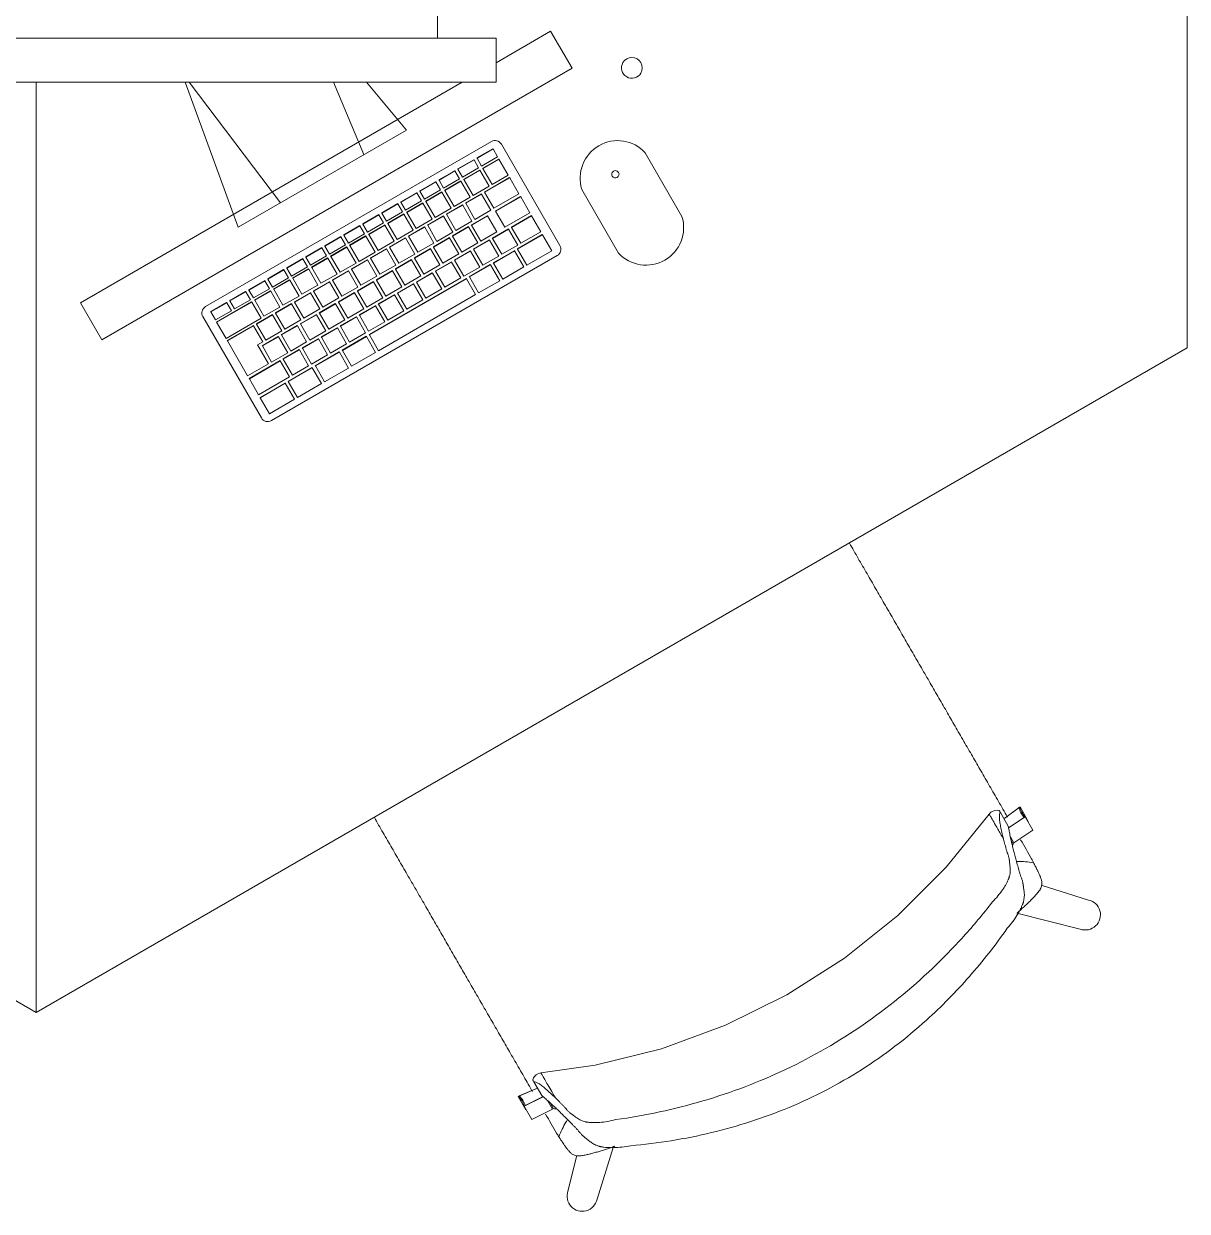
# Model space of a CAD drawing. Header units: millimetres. Extents: x 79795 to 317870, y -36033 to 97293.
# Drawn here: x 207977 to 208983, y 23112 to 24139 of the extents above; entities that cross this region are included whole.
import ezdxf

# ---------------------------------------------------------------- set-up
doc = ezdxf.new("R2010")
doc.units = ezdxf.units.MM
doc.header["$MEASUREMENT"] = 0
for name, color, linetype, lineweight in [('A-GENM', 8, 'CONTINUOUS', 9), ('E-ELEC-EQPM', 8, 'CONTINUOUS', 9), ('I-FURN', 8, 'CONTINUOUS', 9)]:
    doc.layers.add(name, color=color, linetype=linetype, lineweight=lineweight)

msp = doc.modelspace()

# ---------------------------------------------------------------- linework, layer by layer
at = {"layer": 'A-GENM'}
for p, q in [((208134, 23894.2), (208381.2, 24037)), ((208368.7, 24022.8), (208382.5, 24030.8)), ((208382.7, 24030.6), (208368.8, 24022.6)), ((208382.7, 24030.6), (208382.5, 24030.8)), ((208386.6, 24023.7), (208382.7, 24030.6)), ((208389.9, 24034.7), (208440.5, 23947.1)), ((208546.1, 23972.3), (208514.4, 24027.3)), ((208352.2, 24013.3), (208366.1, 24021.3)), ((208366.2, 24021.1), (208352.3, 24013.1)), ((208366.2, 24021.1), (208366.1, 24021.3)), ((208370.2, 24014.2), (208366.2, 24021.1)), ((208368.8, 24022.6), (208368.7, 24022.8)), ((208368.8, 24022.6), (208372.8, 24015.7)), ((208372.8, 24015.7), (208386.6, 24023.7)), ((208373.8, 24013.9), (208387.6, 24021.9)), ((208387.8, 24021.7), (208373.9, 24013.7)), ((208387.8, 24021.7), (208387.6, 24021.9)), ((208395.7, 24007.9), (208387.8, 24021.7)), ((208335.7, 24003.8), (208349.6, 24011.8)), ((208349.7, 24011.6), (208335.9, 24003.6)), ((208349.7, 24011.6), (208349.6, 24011.8)), ((208353.7, 24004.7), (208349.7, 24011.6)), ((208352.3, 24013.1), (208352.2, 24013.3)), ((208352.3, 24013.1), (208356.3, 24006.2)), ((208356.3, 24006.2), (208370.2, 24014.2)), ((208357.3, 24004.4), (208371.2, 24012.4)), ((208371.3, 24012.2), (208357.5, 24004.2)), ((208371.3, 24012.2), (208371.2, 24012.4)), ((208379.3, 23998.4), (208371.3, 24012.2)), ((208373.9, 24013.7), (208373.8, 24013.9)), ((208373.9, 24013.7), (208381.9, 23999.9)), ((208375.3, 23993.3), (208397, 24005.8)), ((208381.9, 23999.9), (208395.7, 24007.9)), ((208397.1, 24005.6), (208397, 24005.8)), ((208319.3, 23994.3), (208333.1, 24002.3)), ((208333.3, 24002.1), (208319.4, 23994.1)), ((208333.3, 24002.1), (208333.1, 24002.3)), ((208337.3, 23995.2), (208333.3, 24002.1)), ((208335.9, 24003.6), (208335.7, 24003.8)), ((208335.9, 24003.6), (208339.9, 23996.7)), ((208339.9, 23996.7), (208353.7, 24004.7)), ((208340.9, 23994.9), (208354.7, 24002.9)), ((208354.9, 24002.7), (208341, 23994.7)), ((208354.9, 24002.7), (208354.7, 24002.9)), ((208362.8, 23988.9), (208354.9, 24002.7)), ((208357.5, 24004.2), (208357.3, 24004.4)), ((208357.5, 24004.2), (208365.4, 23990.4)), ((208365.4, 23990.4), (208379.3, 23998.4)), ((208397.1, 24005.6), (208375.4, 23993.1)), ((208405.1, 23991.8), (208397.1, 24005.6)), ((208459.4, 23995.6), (208491.2, 23940.6)), ((208302.8, 23984.8), (208316.7, 23992.8)), ((208316.8, 23992.6), (208303, 23984.6)), ((208307, 23977.7), (208320.8, 23985.7)), ((208316.8, 23992.6), (208316.7, 23992.8)), ((208320.8, 23985.7), (208316.8, 23992.6)), ((208319.4, 23994.1), (208319.3, 23994.3)), ((208319.4, 23994.1), (208323.4, 23987.2)), ((208323.4, 23987.2), (208337.3, 23995.2)), ((208324.4, 23985.4), (208338.3, 23993.4)), ((208324.5, 23985.2), (208324.4, 23985.4)), ((208338.4, 23993.2), (208324.5, 23985.2)), ((208324.5, 23985.2), (208332.5, 23971.4)), ((208338.4, 23993.2), (208338.3, 23993.4)), ((208346.4, 23979.4), (208338.4, 23993.2)), ((208341, 23994.7), (208340.9, 23994.9)), ((208341, 23994.7), (208349, 23980.9)), ((208349, 23980.9), (208362.8, 23988.9)), ((208358.9, 23983.8), (208372.7, 23991.8)), ((208372.8, 23991.6), (208359, 23983.6)), ((208372.8, 23991.6), (208372.7, 23991.8)), ((208380.8, 23977.7), (208372.8, 23991.6)), ((208375.4, 23993.1), (208375.3, 23993.3)), ((208375.4, 23993.1), (208383.4, 23979.3)), ((208383.4, 23979.3), (208405.1, 23991.8)), ((208384.8, 23976.9), (208406.4, 23989.4)), ((208406.6, 23989.2), (208384.9, 23976.7)), ((208406.6, 23989.2), (208406.4, 23989.4)), ((208414.5, 23975.4), (208406.6, 23989.2)), ((208286.4, 23975.3), (208300.2, 23983.3)), ((208286.5, 23975.1), (208286.4, 23975.3)), ((208300.4, 23983.1), (208286.5, 23975.1)), ((208286.5, 23975.1), (208290.5, 23968.2)), ((208290.5, 23968.2), (208304.4, 23976.2)), ((208300.4, 23983.1), (208300.2, 23983.3)), ((208304.4, 23976.2), (208300.4, 23983.1)), ((208303, 23984.6), (208302.8, 23984.8)), ((208303, 23984.6), (208307, 23977.7)), ((208308, 23975.9), (208321.8, 23983.9)), ((208308.1, 23975.7), (208308, 23975.9)), ((208322, 23983.7), (208308.1, 23975.7)), ((208308.1, 23975.7), (208316.1, 23961.9)), ((208322, 23983.7), (208321.8, 23983.9)), ((208329.9, 23969.9), (208322, 23983.7)), ((208332.5, 23971.4), (208346.4, 23979.4)), ((208342.4, 23974.3), (208356.3, 23982.3)), ((208356.4, 23982.1), (208342.5, 23974.1)), ((208356.4, 23982.1), (208356.3, 23982.3)), ((208364.4, 23968.2), (208356.4, 23982.1)), ((208359, 23983.6), (208358.9, 23983.8)), ((208359, 23983.6), (208367, 23969.7)), ((208367, 23969.7), (208380.8, 23977.7)), ((208384.9, 23976.7), (208384.8, 23976.9)), ((208384.9, 23976.7), (208392.9, 23962.9)), ((208392.9, 23962.9), (208414.5, 23975.4)), ((208269.9, 23965.8), (208283.8, 23973.8)), ((208270.1, 23965.6), (208269.9, 23965.8)), ((208283.9, 23973.6), (208270.1, 23965.6)), ((208270.1, 23965.6), (208274.1, 23958.7)), ((208274.1, 23958.7), (208287.9, 23966.7)), ((208275, 23956.9), (208288.9, 23964.9)), ((208289, 23964.7), (208275.2, 23956.7)), ((208283.9, 23973.6), (208283.8, 23973.8)), ((208287.9, 23966.7), (208283.9, 23973.6)), ((208289, 23964.7), (208288.9, 23964.9)), ((208297, 23950.9), (208289, 23964.7)), ((208291.5, 23966.4), (208305.4, 23974.4)), ((208291.6, 23966.2), (208291.5, 23966.4)), ((208305.5, 23974.2), (208291.6, 23966.2)), ((208291.6, 23966.2), (208299.6, 23952.4)), ((208305.5, 23974.2), (208305.4, 23974.4)), ((208313.5, 23960.4), (208305.5, 23974.2)), ((208316.1, 23961.9), (208329.9, 23969.9)), ((208325.9, 23964.8), (208339.8, 23972.8)), ((208326.1, 23964.6), (208325.9, 23964.8)), ((208339.9, 23972.6), (208326.1, 23964.6)), ((208339.9, 23972.6), (208339.8, 23972.8)), ((208347.9, 23958.7), (208339.9, 23972.6)), ((208342.5, 23974.1), (208342.4, 23974.3)), ((208342.5, 23974.1), (208350.5, 23960.2)), ((208350.5, 23960.2), (208364.4, 23968.2)), ((208364, 23964.9), (208377.8, 23972.9)), ((208364.1, 23964.7), (208364, 23964.9)), ((208378, 23972.7), (208364.1, 23964.7)), ((208364.1, 23964.7), (208372.1, 23950.8)), ((208378, 23972.7), (208377.8, 23972.9)), ((208386, 23958.8), (208378, 23972.7)), ((208398.6, 23963), (208415.9, 23973)), ((208416, 23972.8), (208398.7, 23962.8)), ((208416, 23972.8), (208415.9, 23973)), ((208424, 23959), (208416, 23972.8)), ((208237, 23946.8), (208250.9, 23954.8)), ((208251, 23954.6), (208237.2, 23946.6)), ((208251, 23954.6), (208250.9, 23954.8)), ((208255, 23947.7), (208251, 23954.6)), ((208253.5, 23956.3), (208267.3, 23964.3)), ((208253.6, 23956.1), (208253.5, 23956.3)), ((208267.5, 23964.1), (208253.6, 23956.1)), ((208253.6, 23956.1), (208257.6, 23949.2)), ((208257.6, 23949.2), (208271.5, 23957.2)), ((208258.6, 23947.4), (208272.4, 23955.4)), ((208272.6, 23955.2), (208258.7, 23947.2)), ((208267.5, 23964.1), (208267.3, 23964.3)), ((208271.5, 23957.2), (208267.5, 23964.1)), ((208272.6, 23955.2), (208272.4, 23955.4)), ((208280.6, 23941.4), (208272.6, 23955.2)), ((208275.2, 23956.7), (208275, 23956.9)), ((208275.2, 23956.7), (208283.2, 23942.9)), ((208299.6, 23952.4), (208313.5, 23960.4)), ((208309.5, 23955.3), (208323.3, 23963.3)), ((208309.6, 23955.1), (208309.5, 23955.3)), ((208323.5, 23963.1), (208309.6, 23955.1)), ((208309.6, 23955.1), (208317.6, 23941.2)), ((208323.5, 23963.1), (208323.3, 23963.3)), ((208331.5, 23949.2), (208323.5, 23963.1)), ((208326.1, 23964.6), (208334.1, 23950.7)), ((208334.1, 23950.7), (208347.9, 23958.7)), ((208347.5, 23955.4), (208361.4, 23963.4)), ((208347.7, 23955.2), (208347.5, 23955.4)), ((208361.5, 23963.2), (208347.7, 23955.2)), ((208347.7, 23955.2), (208355.6, 23941.3)), ((208361.5, 23963.2), (208361.4, 23963.4)), ((208369.5, 23949.3), (208361.5, 23963.2)), ((208372.1, 23950.8), (208386, 23958.8)), ((208382.1, 23953.5), (208396, 23961.5)), ((208396.1, 23961.3), (208382.2, 23953.3)), ((208396.1, 23961.3), (208396, 23961.5)), ((208404.1, 23947.5), (208396.1, 23961.3)), ((208398.7, 23962.8), (208398.6, 23963)), ((208398.7, 23962.8), (208406.7, 23949)), ((208403.7, 23944.1), (208425.3, 23956.6)), ((208425.5, 23956.4), (208403.8, 23943.9)), ((208406.7, 23949), (208424, 23959)), ((208425.5, 23956.4), (208425.3, 23956.6)), ((208433.5, 23942.6), (208425.5, 23956.4)), ((208220.6, 23937.3), (208234.4, 23945.3)), ((208234.6, 23945.1), (208220.7, 23937.1)), ((208234.6, 23945.1), (208234.4, 23945.3)), ((208238.5, 23938.2), (208234.6, 23945.1)), ((208237.2, 23946.6), (208237, 23946.8)), ((208237.2, 23946.6), (208241.1, 23939.7)), ((208241.1, 23939.7), (208255, 23947.7)), ((208242.1, 23937.9), (208256, 23945.9)), ((208256.1, 23945.7), (208242.3, 23937.7)), ((208256.1, 23945.7), (208256, 23945.9)), ((208264.1, 23931.9), (208256.1, 23945.7)), ((208258.7, 23947.2), (208258.6, 23947.4)), ((208258.7, 23947.2), (208266.7, 23933.4)), ((208276.6, 23936.3), (208290.4, 23944.3)), ((208283.2, 23942.9), (208297, 23950.9)), ((208290.6, 23944.1), (208290.4, 23944.3)), ((208293, 23945.8), (208306.9, 23953.8)), ((208293.2, 23945.6), (208293, 23945.8)), ((208307, 23953.6), (208293.2, 23945.6)), ((208293.2, 23945.6), (208301.2, 23931.7)), ((208307, 23953.6), (208306.9, 23953.8)), ((208315, 23939.7), (208307, 23953.6)), ((208314.6, 23936.4), (208328.5, 23944.4)), ((208328.6, 23944.2), (208314.8, 23936.2)), ((208317.6, 23941.2), (208331.5, 23949.2)), ((208328.6, 23944.2), (208328.5, 23944.4)), ((208336.6, 23930.3), (208328.6, 23944.2)), ((208331.1, 23945.9), (208344.9, 23953.9)), ((208331.2, 23945.7), (208331.1, 23945.9)), ((208345.1, 23953.7), (208331.2, 23945.7)), ((208331.2, 23945.7), (208339.2, 23931.8)), ((208345.1, 23953.7), (208344.9, 23953.9)), ((208353.1, 23939.8), (208345.1, 23953.7)), ((208355.6, 23941.3), (208369.5, 23949.3)), ((208365.7, 23944), (208379.5, 23952)), ((208379.6, 23951.8), (208365.8, 23943.8)), ((208379.6, 23951.8), (208379.5, 23952)), ((208387.6, 23938), (208379.6, 23951.8)), ((208382.2, 23953.3), (208382.1, 23953.5)), ((208382.2, 23953.3), (208390.2, 23939.5)), ((208390.2, 23939.5), (208404.1, 23947.5)), ((208403.8, 23943.9), (208403.7, 23944.1)), ((208438.2, 23938.4), (208190.9, 23795.6)), ((208204.1, 23927.8), (208218, 23935.8)), ((208218.1, 23935.6), (208204.2, 23927.6)), ((208218.1, 23935.6), (208218, 23935.8)), ((208222.1, 23928.7), (208218.1, 23935.6)), ((208220.7, 23937.1), (208220.6, 23937.3)), ((208220.7, 23937.1), (208224.7, 23930.2)), ((208224.7, 23930.2), (208238.5, 23938.2)), ((208225.7, 23928.4), (208239.5, 23936.4)), ((208239.7, 23936.2), (208225.8, 23928.2)), ((208239.7, 23936.2), (208239.5, 23936.4)), ((208247.7, 23922.4), (208239.7, 23936.2)), ((208242.3, 23937.7), (208242.1, 23937.9)), ((208242.3, 23937.7), (208250.3, 23923.9)), ((208260.1, 23926.8), (208274, 23934.8)), ((208274.1, 23934.6), (208260.3, 23926.6)), ((208266.7, 23933.4), (208280.6, 23941.4)), ((208274.1, 23934.6), (208274, 23934.8)), ((208282.1, 23920.7), (208274.1, 23934.6)), ((208276.7, 23936.1), (208276.6, 23936.3)), ((208290.6, 23944.1), (208276.7, 23936.1)), ((208276.7, 23936.1), (208284.7, 23922.2)), ((208298.6, 23930.2), (208290.6, 23944.1)), ((208298.2, 23926.9), (208312, 23934.9)), ((208312.2, 23934.7), (208298.3, 23926.7)), ((208301.2, 23931.7), (208315, 23939.7)), ((208312.2, 23934.7), (208312, 23934.9)), ((208320.1, 23920.8), (208312.2, 23934.7)), ((208314.8, 23936.2), (208314.6, 23936.4)), ((208314.8, 23936.2), (208322.7, 23922.3)), ((208339.2, 23931.8), (208353.1, 23939.8)), ((208349.2, 23934.5), (208363.1, 23942.5)), ((208349.3, 23934.3), (208349.2, 23934.5)), ((208363.2, 23942.3), (208349.3, 23934.3)), ((208349.3, 23934.3), (208357.3, 23920.5)), ((208363.2, 23942.3), (208363.1, 23942.5)), ((208371.2, 23928.5), (208363.2, 23942.3)), ((208365.8, 23943.8), (208365.7, 23944)), ((208365.8, 23943.8), (208373.8, 23930)), ((208373.8, 23930), (208387.6, 23938)), ((208382.9, 23932.1), (208401.1, 23942.6)), ((208401.2, 23942.4), (208383.1, 23931.9)), ((208401.2, 23942.4), (208401.1, 23942.6)), ((208409.2, 23928.6), (208401.2, 23942.4)), ((208403.8, 23943.9), (208411.8, 23930.1)), ((208411.8, 23930.1), (208433.5, 23942.6)), ((208187.7, 23918.3), (208201.5, 23926.3)), ((208201.7, 23926.1), (208187.8, 23918.1)), ((208201.7, 23926.1), (208201.5, 23926.3)), ((208205.6, 23919.2), (208201.7, 23926.1)), ((208204.2, 23927.6), (208204.1, 23927.8)), ((208204.2, 23927.6), (208208.2, 23920.7)), ((208208.2, 23920.7), (208222.1, 23928.7)), ((208209.2, 23918.9), (208223.1, 23926.9)), ((208223.2, 23926.7), (208209.4, 23918.7)), ((208223.2, 23926.7), (208223.1, 23926.9)), ((208231.2, 23912.9), (208223.2, 23926.7)), ((208225.8, 23928.2), (208225.7, 23928.4)), ((208225.8, 23928.2), (208233.8, 23914.4)), ((208243.7, 23917.3), (208257.5, 23925.3)), ((208257.7, 23925.1), (208243.8, 23917.1)), ((208250.3, 23923.9), (208264.1, 23931.9)), ((208257.7, 23925.1), (208257.5, 23925.3)), ((208265.6, 23911.2), (208257.7, 23925.1)), ((208260.3, 23926.6), (208260.1, 23926.8)), ((208260.3, 23926.6), (208268.2, 23912.7)), ((208281.7, 23917.4), (208295.6, 23925.4)), ((208295.7, 23925.2), (208281.9, 23917.2)), ((208284.7, 23922.2), (208298.6, 23930.2)), ((208295.7, 23925.2), (208295.6, 23925.4)), ((208303.7, 23911.3), (208295.7, 23925.2)), ((208298.3, 23926.7), (208298.2, 23926.9)), ((208298.3, 23926.7), (208306.3, 23912.8)), ((208322.7, 23922.3), (208336.6, 23930.3)), ((208332.7, 23925), (208346.6, 23933)), ((208332.9, 23924.8), (208332.7, 23925)), ((208346.7, 23932.8), (208332.9, 23924.8)), ((208332.9, 23924.8), (208340.9, 23911)), ((208346.7, 23932.8), (208346.6, 23933)), ((208354.7, 23919), (208346.7, 23932.8)), ((208357.3, 23920.5), (208371.2, 23928.5)), ((208362.1, 23920.1), (208380.3, 23930.6)), ((208380.5, 23930.4), (208362.3, 23919.9)), ((208380.5, 23930.4), (208380.3, 23930.6)), ((208388.4, 23916.6), (208380.5, 23930.4)), ((208383.1, 23931.9), (208382.9, 23932.1)), ((208383.1, 23931.9), (208391, 23918.1)), ((208391, 23918.1), (208409.2, 23928.6)), ((208171.2, 23908.8), (208185.1, 23916.8)), ((208185.2, 23916.6), (208171.3, 23908.6)), ((208185.2, 23916.6), (208185.1, 23916.8)), ((208189.2, 23909.7), (208185.2, 23916.6)), ((208187.8, 23918.1), (208187.7, 23918.3)), ((208187.8, 23918.1), (208191.8, 23911.2)), ((208191.8, 23911.2), (208205.6, 23919.2)), ((208192.8, 23909.4), (208206.6, 23917.4)), ((208206.8, 23917.2), (208192.9, 23909.2)), ((208206.8, 23917.2), (208206.6, 23917.4)), ((208214.8, 23903.4), (208206.8, 23917.2)), ((208209.4, 23918.7), (208209.2, 23918.9)), ((208209.4, 23918.7), (208217.3, 23904.9)), ((208227.2, 23907.8), (208241.1, 23915.8)), ((208241.2, 23915.6), (208227.4, 23907.6)), ((208233.8, 23914.4), (208247.7, 23922.4)), ((208241.2, 23915.6), (208241.1, 23915.8)), ((208249.2, 23901.7), (208241.2, 23915.6)), ((208243.8, 23917.1), (208243.7, 23917.3)), ((208243.8, 23917.1), (208251.8, 23903.2)), ((208265.3, 23907.9), (208279.1, 23915.9)), ((208279.3, 23915.7), (208265.4, 23907.7)), ((208268.2, 23912.7), (208282.1, 23920.7)), ((208275.5, 23870.1), (208359.5, 23918.6)), ((208359.7, 23918.4), (208275.7, 23869.9)), ((208279.3, 23915.7), (208279.1, 23915.9)), ((208287.2, 23901.8), (208279.3, 23915.7)), ((208281.9, 23917.2), (208281.7, 23917.4)), ((208281.9, 23917.2), (208289.8, 23903.3)), ((208299.8, 23906), (208313.7, 23914)), ((208313.8, 23913.8), (208300, 23905.8)), ((208306.3, 23912.8), (208320.1, 23920.8)), ((208313.8, 23913.8), (208313.7, 23914)), ((208321.8, 23900), (208313.8, 23913.8)), ((208316.3, 23915.5), (208330.1, 23923.5)), ((208316.4, 23915.3), (208316.3, 23915.5)), ((208330.3, 23923.3), (208316.4, 23915.3)), ((208316.4, 23915.3), (208324.4, 23901.5)), ((208330.3, 23923.3), (208330.1, 23923.5)), ((208338.3, 23909.5), (208330.3, 23923.3)), ((208340.9, 23911), (208354.7, 23919)), ((208359.7, 23918.4), (208359.5, 23918.6)), ((208367.6, 23904.6), (208359.7, 23918.4)), ((208362.3, 23919.9), (208362.1, 23920.1)), ((208362.3, 23919.9), (208370.2, 23906.1)), ((208370.2, 23906.1), (208388.4, 23916.6)), ((208154.7, 23899.3), (208168.6, 23907.3)), ((208168.7, 23907.1), (208154.9, 23899.1)), ((208168.7, 23907.1), (208168.6, 23907.3)), ((208172.7, 23900.2), (208168.7, 23907.1)), ((208171.3, 23908.6), (208171.2, 23908.8)), ((208171.3, 23908.6), (208175.3, 23901.7)), ((208175.3, 23901.7), (208189.2, 23909.7)), ((208176.3, 23899.9), (208190.2, 23907.9)), ((208190.3, 23907.7), (208176.5, 23899.7)), ((208190.3, 23907.7), (208190.2, 23907.9)), ((208198.3, 23893.9), (208190.3, 23907.7)), ((208192.9, 23909.2), (208192.8, 23909.4)), ((208192.9, 23909.2), (208200.9, 23895.4)), ((208200.9, 23895.4), (208214.8, 23903.4)), ((208210.8, 23898.3), (208224.6, 23906.3)), ((208224.8, 23906.1), (208210.9, 23898.1)), ((208217.3, 23904.9), (208231.2, 23912.9)), ((208224.8, 23906.1), (208224.6, 23906.3)), ((208232.7, 23892.2), (208224.8, 23906.1)), ((208227.4, 23907.6), (208227.2, 23907.8)), ((208227.4, 23907.6), (208235.3, 23893.7)), ((208248.8, 23898.4), (208262.7, 23906.4)), ((208262.8, 23906.2), (208248.9, 23898.2)), ((208251.8, 23903.2), (208265.6, 23911.2)), ((208262.8, 23906.2), (208262.7, 23906.4)), ((208270.8, 23892.3), (208262.8, 23906.2)), ((208265.4, 23907.7), (208265.3, 23907.9)), ((208265.4, 23907.7), (208273.4, 23893.8)), ((208283.4, 23896.5), (208297.2, 23904.5)), ((208297.4, 23904.3), (208283.5, 23896.3)), ((208283.6, 23856.1), (208367.6, 23904.6)), ((208289.8, 23903.3), (208303.7, 23911.3)), ((208297.4, 23904.3), (208297.2, 23904.5)), ((208305.4, 23890.5), (208297.4, 23904.3)), ((208300, 23905.8), (208299.8, 23906)), ((208300, 23905.8), (208308, 23892)), ((208324.4, 23901.5), (208338.3, 23909.5)), ((208138.3, 23889.8), (208152.1, 23897.8)), ((208152.3, 23897.6), (208138.4, 23889.6)), ((208143.4, 23880.9), (208173.7, 23898.4)), ((208173.9, 23898.2), (208143.5, 23880.7)), ((208152.3, 23897.6), (208152.1, 23897.8)), ((208156.3, 23890.7), (208152.3, 23897.6)), ((208154.9, 23899.1), (208154.7, 23899.3)), ((208154.9, 23899.1), (208158.9, 23892.2)), ((208158.9, 23892.2), (208172.7, 23900.2)), ((208173.9, 23898.2), (208173.7, 23898.4)), ((208182, 23884.1), (208173.9, 23898.2)), ((208176.5, 23899.7), (208176.3, 23899.9)), ((208176.5, 23899.7), (208184.4, 23885.9)), ((208184.4, 23885.9), (208198.3, 23893.9)), ((208194.3, 23888.8), (208208.2, 23896.8)), ((208208.3, 23896.6), (208194.4, 23888.6)), ((208208.3, 23896.6), (208208.2, 23896.8)), ((208216.3, 23882.7), (208208.3, 23896.6)), ((208210.9, 23898.1), (208210.8, 23898.3)), ((208210.9, 23898.1), (208218.9, 23884.2)), ((208232.3, 23888.9), (208246.2, 23896.9)), ((208246.3, 23896.7), (208232.5, 23888.7)), ((208235.3, 23893.7), (208249.2, 23901.7)), ((208246.3, 23896.7), (208246.2, 23896.9)), ((208254.3, 23882.8), (208246.3, 23896.7)), ((208248.9, 23898.2), (208248.8, 23898.4)), ((208248.9, 23898.2), (208256.9, 23884.3)), ((208266.9, 23887), (208280.8, 23895)), ((208280.9, 23894.8), (208267.1, 23886.8)), ((208273.4, 23893.8), (208287.2, 23901.8)), ((208280.9, 23894.8), (208280.8, 23895)), ((208288.9, 23881), (208280.9, 23894.8)), ((208283.5, 23896.3), (208283.4, 23896.5)), ((208283.5, 23896.3), (208291.5, 23882.5)), ((208308, 23892), (208321.8, 23900)), ((208182.2, 23797.9), (208131.6, 23885.6)), ((208138.4, 23889.6), (208138.3, 23889.8)), ((208138.4, 23889.6), (208142.4, 23882.7)), ((208142.4, 23882.7), (208156.3, 23890.7)), ((208151.7, 23866.6), (208182, 23884.1)), ((208177.9, 23879.3), (208191.7, 23887.3)), ((208191.8, 23887.1), (208178, 23879.1)), ((208191.8, 23887.1), (208191.7, 23887.3)), ((208199.8, 23873.2), (208191.8, 23887.1)), ((208194.4, 23888.6), (208194.3, 23888.8)), ((208194.4, 23888.6), (208202.4, 23874.7)), ((208202.4, 23874.7), (208216.3, 23882.7)), ((208215.9, 23879.4), (208229.8, 23887.4)), ((208229.9, 23887.2), (208216, 23879.2)), ((208218.9, 23884.2), (208232.7, 23892.2)), ((208229.9, 23887.2), (208229.8, 23887.4)), ((208237.9, 23873.3), (208229.9, 23887.2)), ((208232.5, 23888.7), (208232.3, 23888.9)), ((208232.5, 23888.7), (208240.5, 23874.8)), ((208240.5, 23874.8), (208254.3, 23882.8)), ((208250.5, 23877.5), (208264.3, 23885.5)), ((208264.5, 23885.3), (208250.6, 23877.3)), ((208256.9, 23884.3), (208270.8, 23892.3)), ((208264.5, 23885.3), (208264.3, 23885.5)), ((208272.4, 23871.5), (208264.5, 23885.3)), ((208267.1, 23886.8), (208266.9, 23887)), ((208267.1, 23886.8), (208275, 23873)), ((208291.5, 23882.5), (208305.4, 23890.5)), ((208143.5, 23880.7), (208143.4, 23880.9)), ((208143.5, 23880.7), (208151.7, 23866.6)), ((208152.7, 23864.8), (208175.3, 23877.8)), ((208175.4, 23877.6), (208152.9, 23864.6)), ((208175.4, 23877.6), (208175.3, 23877.8)), ((208183.4, 23863.7), (208175.4, 23877.6)), ((208178, 23879.1), (208177.9, 23879.3)), ((208178, 23879.1), (208186, 23865.2)), ((208186, 23865.2), (208199.8, 23873.2)), ((208199.4, 23869.9), (208213.3, 23877.9)), ((208213.4, 23877.7), (208199.6, 23869.7)), ((208213.4, 23877.7), (208213.3, 23877.9)), ((208221.4, 23863.8), (208213.4, 23877.7)), ((208216, 23879.2), (208215.9, 23879.4)), ((208216, 23879.2), (208224, 23865.3)), ((208224, 23865.3), (208237.9, 23873.3)), ((208234, 23868), (208247.9, 23876)), ((208248, 23875.8), (208234.2, 23867.8)), ((208248, 23875.8), (208247.9, 23876)), ((208256, 23862), (208248, 23875.8)), ((208250.6, 23877.3), (208250.5, 23877.5)), ((208250.6, 23877.3), (208258.6, 23863.5)), ((208275, 23873), (208288.9, 23881)), ((208152.9, 23864.6), (208152.7, 23864.8)), ((208152.9, 23864.6), (208170.3, 23834.3)), ((208179, 23861.2), (208183.4, 23863.7)), ((208183, 23860.4), (208196.8, 23868.4)), ((208197, 23868.2), (208183.1, 23860.2)), ((208197, 23868.2), (208196.8, 23868.4)), ((208205, 23854.3), (208197, 23868.2)), ((208199.6, 23869.7), (208199.4, 23869.9)), ((208199.6, 23869.7), (208207.6, 23855.8)), ((208207.6, 23855.8), (208221.4, 23863.8)), ((208217.6, 23858.5), (208231.4, 23866.5)), ((208231.6, 23866.3), (208217.7, 23858.3)), ((208231.6, 23866.3), (208231.4, 23866.5)), ((208239.5, 23852.5), (208231.6, 23866.3)), ((208234.2, 23867.8), (208234, 23868)), ((208234.2, 23867.8), (208242.1, 23854)), ((208242.1, 23854), (208256, 23862)), ((208252.1, 23856.6), (208272.9, 23868.6)), ((208273.1, 23868.4), (208252.3, 23856.4)), ((208258.6, 23863.5), (208272.4, 23871.5)), ((208273.1, 23868.4), (208272.9, 23868.6)), ((208281, 23854.6), (208273.1, 23868.4)), ((208275.7, 23869.9), (208275.5, 23870.1)), ((208275.7, 23869.9), (208283.6, 23856.1)), ((208188.5, 23844.8), (208179, 23861.2)), ((208183.1, 23860.2), (208183, 23860.4)), ((208183.1, 23860.2), (208191.1, 23846.3)), ((208191.1, 23846.3), (208205, 23854.3)), ((208201.1, 23849), (208215, 23857)), ((208215.1, 23856.8), (208201.2, 23848.8)), ((208215.1, 23856.8), (208215, 23857)), ((208223.1, 23843), (208215.1, 23856.8)), ((208217.7, 23858.3), (208217.6, 23858.5)), ((208217.7, 23858.3), (208225.7, 23844.5)), ((208225.7, 23844.5), (208239.5, 23852.5)), ((208228.8, 23843.1), (208249.5, 23855.1)), ((208249.7, 23854.9), (208228.9, 23842.9)), ((208249.7, 23854.9), (208249.5, 23855.1)), ((208257.7, 23841.1), (208249.7, 23854.9)), ((208252.3, 23856.4), (208252.1, 23856.6)), ((208252.3, 23856.4), (208260.3, 23842.6)), ((208260.3, 23842.6), (208281, 23854.6)), ((208170.3, 23834.3), (208188.5, 23844.8)), ((208171.7, 23832), (208198.5, 23847.5)), ((208198.6, 23847.3), (208171.8, 23831.8)), ((208198.6, 23847.3), (208198.5, 23847.5)), ((208206.6, 23833.5), (208198.6, 23847.3)), ((208201.2, 23848.8), (208201.1, 23849)), ((208201.2, 23848.8), (208209.2, 23835)), ((208205.4, 23829.6), (208226.2, 23841.6)), ((208209.2, 23835), (208223.1, 23843)), ((208226.3, 23841.4), (208226.2, 23841.6)), ((208228.9, 23842.9), (208228.8, 23843.1)), ((208228.9, 23842.9), (208236.9, 23829.1)), ((208171.8, 23831.8), (208171.7, 23832)), ((208171.8, 23831.8), (208179.8, 23818)), ((208179.8, 23818), (208206.6, 23833.5)), ((208226.3, 23841.4), (208205.5, 23829.4)), ((208234.3, 23827.6), (208226.3, 23841.4)), ((208236.9, 23829.1), (208257.7, 23841.1)), ((208181.1, 23815.6), (208202.8, 23828.1)), ((208202.9, 23827.9), (208181.3, 23815.4)), ((208202.9, 23827.9), (208202.8, 23828.1)), ((208210.9, 23814.1), (208202.9, 23827.9)), ((208205.5, 23829.4), (208205.4, 23829.6)), ((208205.5, 23829.4), (208213.5, 23815.6)), ((208213.5, 23815.6), (208234.3, 23827.6)), ((208181.3, 23815.4), (208181.1, 23815.6)), ((208181.3, 23815.4), (208189.2, 23801.6)), ((208189.2, 23801.6), (208210.9, 23814.1))]:
    msp.add_line(p, q, dxfattribs=at)
for centre, radius, start, end in [((208384.4, 24031.5), 6.35, 30, 120), ((208490.5, 24005.3), 32.5, 42.6804, 197.3196), ((208488.5, 24008.7), 3.16, 30, 210), ((208488.5, 24008.7), 3.16, 210, 30), ((208515.1, 23962.6), 32.5, 222.6804, 17.3196), ((208435, 23943.9), 6.35, 300, 30), ((208137.1, 23888.7), 6.35, 120, 210), ((208187.7, 23801.1), 6.35, 210, 300)]:
    msp.add_arc(centre, radius, start, end, dxfattribs=at)
at = {"layer": 'E-ELEC-EQPM'}
for p, q in [((208334.5, 24126.4), (208334.5, 24218.3)), ((208334.5, 24126.4), (208334.5, 24218.3)), ((208385.3, 24126.4), (207585.3, 24126.4)), ((208385.3, 24126.4), (208334.5, 24126.4)), ((208385.3, 24088.3), (208385.3, 24126.4)), ((208385.3, 24088.3), (208385.3, 24126.4)), ((207585.3, 24088.3), (208385.3, 24088.3)), ((207585.3, 24088.3), (208385.3, 24088.3))]:
    msp.add_line(p, q, dxfattribs=at)
at = {"layer": 'I-FURN'}
for p, q in [((208983.3, 23858.6), (208983.2, 25008.6)), ((208385.3, 24105.2), (208432.5, 24132.5)), ((208432.5, 24132.5), (208451.1, 24100.4)), ((208451.1, 24100.4), (208044.1, 23865.5)), ((207987.4, 23283.6), (207987.4, 24088.3)), ((207987.4, 24088.3), (207987.4, 23283.6)), ((208025.6, 23897.6), (208355.9, 24088.3)), ((208116.4, 24088.3), (208162, 23962.9)), ((208198.9, 23984.1), (208119.6, 24088.3)), ((208270.9, 24025.7), (208244.7, 24088.3)), ((208307.8, 24047), (208273.2, 24088.3)), ((208162, 23962.9), (208307.8, 24047)), ((208025.6, 23897.6), (208044.1, 23865.5)), ((206991.4, 23858.6), (207987.4, 23283.6)), ((207987.4, 23283.6), (208983.3, 23858.6)), ((208838.6, 23461.6), (208824.7, 23451.3)), ((208845.2, 23450.1), (208838.6, 23461.6)), ((208811.9, 23455.2), (208774.8, 23409.3)), ((208813.4, 23456.8), (208811.9, 23455.2)), ((208815.4, 23457.9), (208813.4, 23456.8)), ((208816.8, 23458.4), (208815.4, 23457.9)), ((208818.7, 23458.6), (208816.8, 23458.4)), ((208820.6, 23458.4), (208818.7, 23458.6)), ((208821.6, 23456.7), (208828.4, 23444.8)), ((208837.8, 23461.1), (208824.7, 23451.3)), ((208828.7, 23443.3), (208843.1, 23453)), ((208843.1, 23453), (208849.8, 23441.5)), ((208849.8, 23441.5), (208833.2, 23430.4)), ((208833.2, 23430.4), (208830.3, 23435.5)), ((208832.4, 23429.9), (208830.9, 23432.5)), ((208774.8, 23409.3), (208732.9, 23367.5)), ((208897.8, 23380.9), (208857, 23393.7)), ((208835.8, 23369.6), (208890.7, 23355.8)), ((208732.9, 23367.5), (208686.7, 23330.6)), ((208686.7, 23330.6), (208636.9, 23298.8)), ((208636.9, 23298.8), (208583.8, 23272.6)), ((208583.8, 23272.6), (208528.3, 23252.3)), ((208528.3, 23252.3), (208470.9, 23238.2)), ((208470.9, 23238.2), (208424.1, 23231.4)), ((208417, 23225.4), (208417.8, 23227.2)), ((208417.8, 23227.2), (208418.9, 23228.7)), ((208418.9, 23228.7), (208420.1, 23229.7)), ((208420.1, 23229.7), (208422, 23230.8)), ((208422, 23230.8), (208424.1, 23231.4)), ((208421.2, 23218.1), (208404.4, 23211)), ((208421.2, 23218.3), (208405.2, 23211.5)), ((208418, 23223.7), (208424.9, 23211.8)), ((208404.4, 23211), (208411.1, 23199.4)), ((208409.6, 23202.7), (208426.1, 23210.8)), ((208410.4, 23203.2), (208426, 23210.9)), ((208429.7, 23207.6), (208434.2, 23199.9)), ((208432, 23205.5), (208435, 23200.4)), ((208416.2, 23191.2), (208409.6, 23202.7)), ((208434.2, 23199.9), (208416.2, 23191.2)), ((208472.6, 23122.1), (208486.9, 23167.6)), ((208455.2, 23160), (208447.4, 23129.2))]:
    msp.add_line(p, q, dxfattribs=at)
for centre, radius, start, end in [((208502.8, 24100.8), 9, 330, 150), ((208502.8, 24100.8), 9, 150, 330), ((208895.1, 23368.1), 13.1, 250.4176, 78.0338), ((208459.8, 23124.8), 13.1, 160.3941, 348.0104)]:
    msp.add_arc(centre, radius, start, end, dxfattribs=at)
for centre, start_param, end_param in [((208855.5, 23465.2), 5.960696, 6.540192), ((208854.7, 23464.7), 5.960696, 6.540192), ((208862.2, 23453.7), 5.960696, 6.044337), ((208392.9, 23198), 2.884586, 3.464082), ((208393.7, 23198.5), 2.884586, 3.464082)]:
    msp.add_ellipse(centre, major_axis=(-15.1, -8.7), ratio=0.978487, start_param=start_param, end_param=end_param, dxfattribs=at)
for points, knots in [([(208690.8, 23690), (208690.9, 23689.9), (208692.2, 23687.5), (208694.8, 23683), (208698.6, 23676.4), (208702.4, 23669.8), (208707.5, 23661.1), (208713.7, 23650.3), (208719.9, 23639.5), (208725, 23630.8), (208728.8, 23624.2), (208732.6, 23617.6), (208737.6, 23608.8), (208743.9, 23598), (208751.4, 23585), (208759, 23571.9), (208766.5, 23558.8), (208774, 23545.9), (208780.2, 23535.1), (208785.2, 23526.4), (208789, 23519.8), (208792.8, 23513.3), (208797.8, 23504.7), (208803.9, 23494.1), (208810.1, 23483.4), (208815.1, 23474.6), (208819, 23467.9), (208822.9, 23461.2), (208825.8, 23456.1), (208827.4, 23453.3), (208827.8, 23452.7)], [-0.7515277, -0.7515277, -0.7515277, -0.7515277, -0.75, -0.7321429, -0.7142857, -0.6964286, -0.6785714, -0.6428571, -0.6071429, -0.5892857, -0.5714286, -0.5535714, -0.5357143, -0.5, -0.4642857, -0.4285714, -0.3928571, -0.3571429, -0.3214286, -0.3035714, -0.2857143, -0.2678571, -0.25, -0.2142857, -0.1785714, -0.1607143, -0.1428571, -0.125, -0.1071429, -0.1022726, -0.1022726, -0.1022726, -0.1022726]), ([(208416.7, 23215.4), (208416.5, 23215.8), (208413.7, 23220.6), (208408.3, 23230), (208400.6, 23243.3), (208393.1, 23256.3), (208386.8, 23267.2), (208381.8, 23275.9), (208377.9, 23282.5), (208374.1, 23289.2), (208369.1, 23297.9), (208362.8, 23308.7), (208356.6, 23319.5), (208351.6, 23328.1), (208347.8, 23334.7), (208344, 23341.3), (208339.1, 23349.9), (208332.9, 23360.6), (208326.7, 23371.3), (208321.7, 23380), (208317.9, 23386.6), (208314.1, 23393.2), (208309, 23401.9), (208302.7, 23412.8), (208295.2, 23425.9), (208287.5, 23439.2), (208282.3, 23448.1), (208279.8, 23452.6), (208279.7, 23452.7)], [-0.896036, -0.896036, -0.896036, -0.896036, -0.8928571, -0.8571429, -0.8214286, -0.7857143, -0.75, -0.7321429, -0.7142857, -0.6964286, -0.6785714, -0.6428571, -0.6071429, -0.5892857, -0.5714286, -0.5535714, -0.5357143, -0.5, -0.4642857, -0.4464286, -0.4285714, -0.4107143, -0.3928571, -0.3571429, -0.3214286, -0.2857143, -0.25, -0.2489174, -0.2489174, -0.2489174, -0.2489174]), ([(208811.9, 23455.2), (208811.9, 23455.2), (208812, 23455.1), (208812.2, 23454.7), (208812.7, 23453.9), (208813.7, 23452.2), (208815.6, 23448.8), (208819.2, 23442.5), (208822.5, 23436.9), (208824.4, 23433.6)], [0.3374293, 0.3374293, 0.3374293, 0.3374293, 0.3888889, 0.4444444, 0.5138889, 0.5833333, 0.7222222, 0.8611111, 1, 1, 1, 1]), ([(208814.6, 23379.1), (208816.4, 23380.9), (208819.7, 23384.6), (208823, 23388.9), (208825.2, 23392.3), (208826.6, 23394.7), (208827.6, 23396.7), (208828.2, 23398.1), (208828.6, 23398.9), (208828.8, 23399.4), (208829, 23400), (208829.2, 23400.8), (208829.6, 23402), (208830, 23403.8), (208830.1, 23405.9), (208830.1, 23407.9), (208830, 23409.8), (208829.8, 23411.5), (208829.6, 23412.9), (208829.5, 23413.9), (208829.5, 23414.4), (208829.4, 23414.8), (208829.4, 23415.2), (208829.3, 23415.7), (208829.2, 23416.5), (208829, 23417.5), (208828.7, 23418.7), (208828.2, 23420.2), (208827.7, 23421.5), (208827.2, 23422.9), (208826.9, 23424.1), (208826.5, 23425.3), (208826.1, 23426.9), (208825.4, 23429.7), (208824.8, 23432.1), (208824.4, 23433.6)], [0, 0, 0, 0, 0.0625, 0.125, 0.15625, 0.1875, 0.21875, 0.234375, 0.242188, 0.25, 0.257812, 0.265625, 0.28125, 0.3125, 0.34375, 0.375, 0.40625, 0.4375, 0.46875, 0.484375, 0.492188, 0.5, 0.507812, 0.515625, 0.53125, 0.5625, 0.59375, 0.625, 0.6875, 0.71875, 0.75, 0.78125, 0.8125, 0.875, 1, 1, 1, 1]), ([(208829.9, 23437.4), (208830.2, 23435.5), (208830.9, 23432.1), (208832.2, 23427.1), (208833.3, 23423), (208834.4, 23418.7), (208835.6, 23414.2), (208836.7, 23410.2), (208837.6, 23406.9), (208838.2, 23404.7), (208838.7, 23403), (208839.3, 23401.4), (208839.9, 23399.8), (208840.5, 23398.1), (208840.8, 23396.8), (208841.1, 23395.6), (208841.3, 23394.7), (208841.3, 23394.2), (208841.4, 23393.8), (208841.4, 23393.4), (208841.5, 23392.8), (208841.6, 23391.9), (208841.9, 23390.4), (208842.1, 23388.7), (208842.3, 23386.8), (208842.4, 23384.9), (208842.2, 23382.8), (208841.9, 23381), (208841.6, 23379.7), (208841.4, 23378.9), (208841.2, 23378.3), (208841, 23377.7), (208840.7, 23376.9), (208840.1, 23375.5), (208839.2, 23373.4), (208837.8, 23370.8), (208835.7, 23367.2), (208832.5, 23362.5), (208829.4, 23358.5), (208827.6, 23356.5)], [0, 0, 0, 0, 0.142857, 0.214286, 0.285714, 0.357143, 0.428571, 0.5, 0.535714, 0.571429, 0.589286, 0.607143, 0.642857, 0.660714, 0.678571, 0.696429, 0.705357, 0.709821, 0.714286, 0.71875, 0.723214, 0.732143, 0.75, 0.767857, 0.785714, 0.803571, 0.821429, 0.839286, 0.848214, 0.852679, 0.857143, 0.861607, 0.866071, 0.875, 0.892857, 0.910714, 0.928571, 0.964286, 1, 1, 1, 1]), ([(208832.1, 23427.8), (208832.3, 23428.3), (208832.7, 23429.2), (208833, 23430), (208833.2, 23430.4)], [-0.5281276, -0.5281276, -0.5281276, -0.5281276, -0.3333333, -0.1258677, -0.1258677, -0.1258677, -0.1258677]), ([(208850.3, 23413.2), (208847.9, 23413.7), (208843.2, 23414.2), (208838.2, 23414.3), (208835.6, 23414.2), (208835.2, 23414.1)], [0, 0, 0, 0, 0.02777778, 0.05555556, 0.06066679, 0.06066679, 0.06066679, 0.06066679]), ([(208850.3, 23413.2), (208850.8, 23412.3), (208851.6, 23410.8), (208852.4, 23409), (208852.9, 23408.1), (208853.3, 23407.3), (208853.6, 23406.6), (208854.1, 23405.7), (208854.6, 23404.6), (208855.1, 23403.5), (208855.5, 23402.6), (208855.7, 23402.2), (208855.9, 23401.8), (208856, 23401.4), (208856.2, 23401), (208856.5, 23400.1), (208857, 23399), (208857.3, 23397.7), (208857.6, 23396.4), (208857.6, 23395), (208857.4, 23393.5), (208857.1, 23392.3), (208856.6, 23391.3), (208856.3, 23390.5), (208855.9, 23389.9), (208855.3, 23388.9), (208854.4, 23387.8), (208853.3, 23386.4), (208852, 23385), (208850.8, 23383.6), (208849.7, 23382.4), (208848.5, 23381.3), (208847.3, 23380.1), (208845.9, 23378.8), (208844.1, 23377), (208840.8, 23373.9), (208837.9, 23371.3), (208836.2, 23369.7)], [0, 0, 0, 0, 0.0625, 0.09375, 0.109375, 0.125, 0.140625, 0.15625, 0.1875, 0.21875, 0.234375, 0.242188, 0.25, 0.257812, 0.265625, 0.28125, 0.3125, 0.34375, 0.375, 0.40625, 0.4375, 0.46875, 0.484375, 0.5, 0.515625, 0.53125, 0.5625, 0.59375, 0.625, 0.65625, 0.6875, 0.71875, 0.75, 0.78125, 0.8125, 0.875, 1, 1, 1, 1]), ([(208488.7, 23191), (208501.5, 23192.7), (208526.8, 23197.2), (208576.8, 23209.8), (208637.1, 23232.7), (208704.2, 23271.4), (208754.2, 23312.2), (208790.2, 23349.2), (208806.7, 23368.9), (208814.6, 23379.1)], [-1, -1, -1, -1, -0.9, -0.8, -0.6, -0.4, -0.2, -0.1, 0, 0, 0, 0]), ([(208827.6, 23356.5), (208817.4, 23342), (208795.6, 23314.2), (208754.2, 23272), (208702.5, 23232.4), (208639.5, 23199.7), (208583.2, 23181.6), (208536.9, 23172.3), (208513.5, 23169.4), (208501.8, 23168.4)], [-1, -1, -1, -1, -0.863636, -0.727273, -0.545455, -0.363636, -0.181818, -0.090909, 0, 0, 0, 0]), ([(208436.6, 23209.8), (208435.1, 23212.4), (208432.4, 23217), (208429.2, 23222.5), (208426.8, 23226.7), (208425.5, 23228.9), (208424.8, 23230.2), (208424.4, 23230.8), (208424.2, 23231.2), (208424.1, 23231.4), (208424.1, 23231.4)], [0, 0, 0, 0, 0.1111111, 0.2222222, 0.3333333, 0.4444444, 0.5, 0.5555556, 0.6111111, 0.6625707, 0.6625707, 0.6625707, 0.6625707]), ([(208501.8, 23168.4), (208499.1, 23167.9), (208494.1, 23167.1), (208488.4, 23166.7), (208484.3, 23166.7), (208481.4, 23166.8), (208479.1, 23167), (208477.5, 23167.3), (208476.7, 23167.4), (208476.1, 23167.5), (208475.5, 23167.6), (208474.7, 23167.8), (208473.4, 23168.2), (208471.7, 23168.9), (208469.8, 23169.8), (208468.2, 23170.8), (208466.7, 23171.9), (208465.3, 23173), (208464.1, 23173.9), (208463.4, 23174.5), (208462.9, 23174.8), (208462.6, 23175.1), (208462.3, 23175.3), (208461.9, 23175.7), (208461.2, 23176.2), (208460.3, 23177.1), (208459.3, 23178.1), (208458.1, 23179.4), (208457, 23180.7), (208455.9, 23182), (208455, 23183), (208454.1, 23184), (208452.8, 23185.2), (208450.7, 23187.4), (208447.8, 23190.3), (208444.5, 23193.6), (208441.4, 23196.7), (208438.4, 23199.7), (208435.5, 23202.4), (208432.9, 23204.8), (208431.3, 23206.2), (208430.5, 23206.9)], [0, 0, 0, 0, 0.035714, 0.071429, 0.089286, 0.107143, 0.125, 0.133929, 0.138393, 0.142857, 0.147321, 0.151786, 0.160714, 0.178571, 0.196429, 0.214286, 0.232143, 0.25, 0.267857, 0.276786, 0.28125, 0.285714, 0.290179, 0.294643, 0.303571, 0.321429, 0.339286, 0.357143, 0.392857, 0.410714, 0.428571, 0.446429, 0.464286, 0.5, 0.571429, 0.642857, 0.714286, 0.785714, 0.857143, 0.928571, 1, 1, 1, 1]), ([(208436.6, 23209.8), (208437.8, 23208.6), (208439.5, 23206.9), (208441.6, 23204.9), (208442.7, 23203.7), (208443.6, 23202.8), (208444.4, 23202), (208445.4, 23200.8), (208446.3, 23199.7), (208447.3, 23198.5), (208448.2, 23197.7), (208449, 23197), (208449.7, 23196.5), (208450.1, 23196.2), (208450.4, 23195.9), (208450.7, 23195.7), (208451.1, 23195.4), (208451.9, 23194.9), (208453, 23194), (208454.5, 23192.9), (208456, 23191.9), (208457.7, 23190.9), (208459.6, 23190), (208461.3, 23189.4), (208462.6, 23189.1), (208463.4, 23188.9), (208464, 23188.8), (208464.6, 23188.7), (208465.4, 23188.6), (208466.9, 23188.5), (208469.1, 23188.4), (208472, 23188.4), (208476, 23188.6), (208481.4, 23189.3), (208486.2, 23190.3), (208488.7, 23191)], [0, 0, 0, 0, 0.125, 0.1875, 0.21875, 0.25, 0.28125, 0.3125, 0.375, 0.40625, 0.4375, 0.46875, 0.484375, 0.492188, 0.5, 0.507812, 0.515625, 0.53125, 0.5625, 0.59375, 0.625, 0.65625, 0.6875, 0.71875, 0.734375, 0.742188, 0.75, 0.757812, 0.765625, 0.78125, 0.8125, 0.84375, 0.875, 0.9375, 1, 1, 1, 1]), ([(208434.9, 23200.5), (208435.4, 23200.4), (208436.3, 23200.3), (208437.3, 23200.2), (208437.7, 23200.2)], [-0.8810546, -0.8810546, -0.8810546, -0.8810546, -0.6666667, -0.4718724, -0.4718724, -0.4718724, -0.4718724]), ([(208447.3, 23190.9), (208446.7, 23190.2), (208445, 23187.6), (208442.3, 23182.8), (208440.5, 23178.4), (208439.6, 23176.1)], [0.93303317, 0.93303317, 0.93303317, 0.93303317, 0.94444444, 0.97222222, 1, 1, 1, 1]), ([(208484.4, 23166.6), (208482.1, 23165.9), (208478.5, 23164.7), (208474.1, 23163.4), (208471.7, 23162.7), (208469.9, 23162.2), (208468.2, 23161.7), (208466.6, 23161.3), (208465, 23160.9), (208463.3, 23160.5), (208461.4, 23160.1), (208459.6, 23159.8), (208458.2, 23159.7), (208457.1, 23159.6), (208456.3, 23159.6), (208455.5, 23159.7), (208454.4, 23159.8), (208453.1, 23160.1), (208451.8, 23160.7), (208450.6, 23161.4), (208449.6, 23162.3), (208448.7, 23163.3), (208447.9, 23164.2), (208447.3, 23164.9), (208447, 23165.3), (208446.8, 23165.6), (208446.5, 23165.9), (208446.2, 23166.3), (208445.7, 23167.1), (208445, 23168.1), (208444.3, 23169.1), (208443.7, 23169.9), (208443.3, 23170.6), (208442.8, 23171.3), (208442.2, 23172.2), (208441.1, 23173.8), (208440.2, 23175.2), (208439.6, 23176.1)], [0, 0, 0, 0, 0.125, 0.1875, 0.21875, 0.25, 0.28125, 0.3125, 0.34375, 0.375, 0.40625, 0.4375, 0.46875, 0.484375, 0.5, 0.515625, 0.53125, 0.5625, 0.59375, 0.625, 0.65625, 0.6875, 0.71875, 0.734375, 0.742188, 0.75, 0.757812, 0.765625, 0.78125, 0.8125, 0.84375, 0.859375, 0.875, 0.890625, 0.90625, 0.9375, 1, 1, 1, 1])]:
    msp.add_open_spline(points, degree=3, knots=knots, dxfattribs=at)
for points in [[(208821.6, 23456.7), (208821.3, 23457.1), (208820.9, 23457.8), (208820.6, 23458.4), (208820.5, 23458.5), (208820.8, 23458.1), (208821, 23457.8)], [(208824.4, 23433.6), (208823.8, 23435.7), (208822.8, 23439.5), (208821.8, 23444.6), (208821, 23449), (208820.7, 23452.6), (208820.9, 23455.2), (208821.3, 23456.3), (208821.6, 23456.7)], [(208828.4, 23444.8), (208828.6, 23443.7), (208829.1, 23441.4), (208829.6, 23438.8), (208829.9, 23437.4)], [(208839.1, 23433.1), (208842.4, 23427.5), (208845.5, 23422), (208848.6, 23416.7)], [(208848.6, 23416.7), (208848.9, 23416.1), (208849.5, 23415), (208850, 23413.8), (208850.3, 23413.2)], [(208417.4, 23224.8), (208417.2, 23225.1), (208417, 23225.5), (208417, 23225.4), (208417.4, 23224.8), (208417.8, 23224.1), (208418, 23223.7)], [(208418, 23223.7), (208418.5, 23223.7), (208419.7, 23223.5), (208422, 23222.4), (208424.9, 23220.4), (208428.3, 23217.5), (208432.3, 23214), (208435.1, 23211.2), (208436.6, 23209.8)], [(208430.5, 23206.9), (208429.5, 23207.8), (208427.6, 23209.5), (208425.7, 23211.1), (208424.9, 23211.8)], [(208437.5, 23179.3), (208434.5, 23184.6), (208431.3, 23190.1), (208428.1, 23195.7)], [(208439.6, 23176.1), (208439.3, 23176.6), (208438.6, 23177.7), (208437.9, 23178.8), (208437.5, 23179.3)], [(208484.4, 23166.6), (208485.6, 23167), (208486.7, 23167.5), (208487.9, 23167.9)], [(208487.8, 23167.8), (208486.7, 23167.4), (208485.5, 23167), (208484.4, 23166.6)]]:
    msp.add_open_spline(points, degree=3, dxfattribs=at)

doc.saveas('drawing.dxf')
